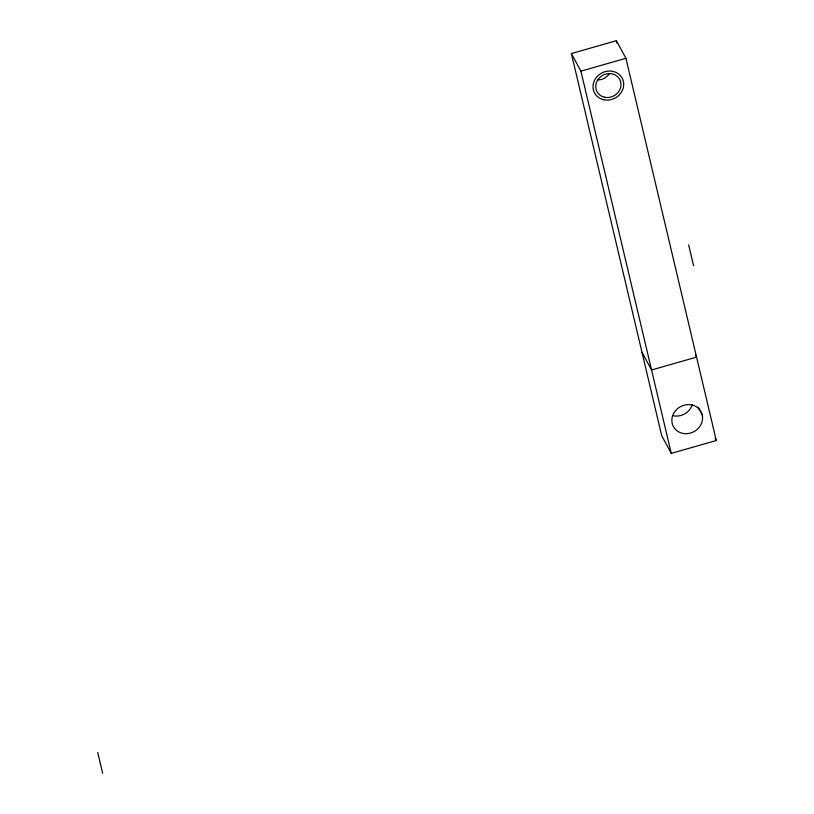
<?xml version="1.0" encoding="UTF-8"?>
<svg xmlns="http://www.w3.org/2000/svg" width="814" height="814" viewBox="0 0 814 814"><rect width="100%" height="100%" fill="white"/><g stroke="black" fill="none" stroke-linecap="round" stroke-linejoin="round"><path stroke-width="1.22" d="M571.377 53.561L616.381 40.7L625.925 58.293L716.279 440.516L671.275 453.378L661.731 435.785L571.377 53.561L580.921 71.154L671.275 453.378M580.921 71.154L625.925 58.293M695.38 354.924L696.57 357.122L651.566 369.983L642.022 352.391M698.036 407.163L702.207 414.855A15.68 14.194 -28.5 0 1 682.549 433.333A15.68 14.194 -28.5 0 1 676.861 409.259A15.68 14.194 -28.5 0 1 702.207 414.855M715.089 438.319L716.279 440.516M688.644 244.872L693.579 265.72M616.381 40.7L616.961 43.173M97.721 752.451L102.645 773.3M692.297 404.792A15.68 14.194 -28.5 0 1 673.005 415.74M609.452 73.575A12.912 11.681 -28.5 0 1 598.229 79.945M604.527 97.242A12.912 11.681 -28.5 0 0 620.706 82.041A12.912 11.681 -28.5 0 0 599.837 77.422A12.912 11.681 -28.5 0 0 604.527 97.242M603.703 99.756A15.68 14.194 -28.5 0 0 623.351 81.278A15.68 14.194 -28.5 0 0 598.005 75.682A15.68 14.194 -28.5 0 0 603.703 99.756"/></g></svg>
